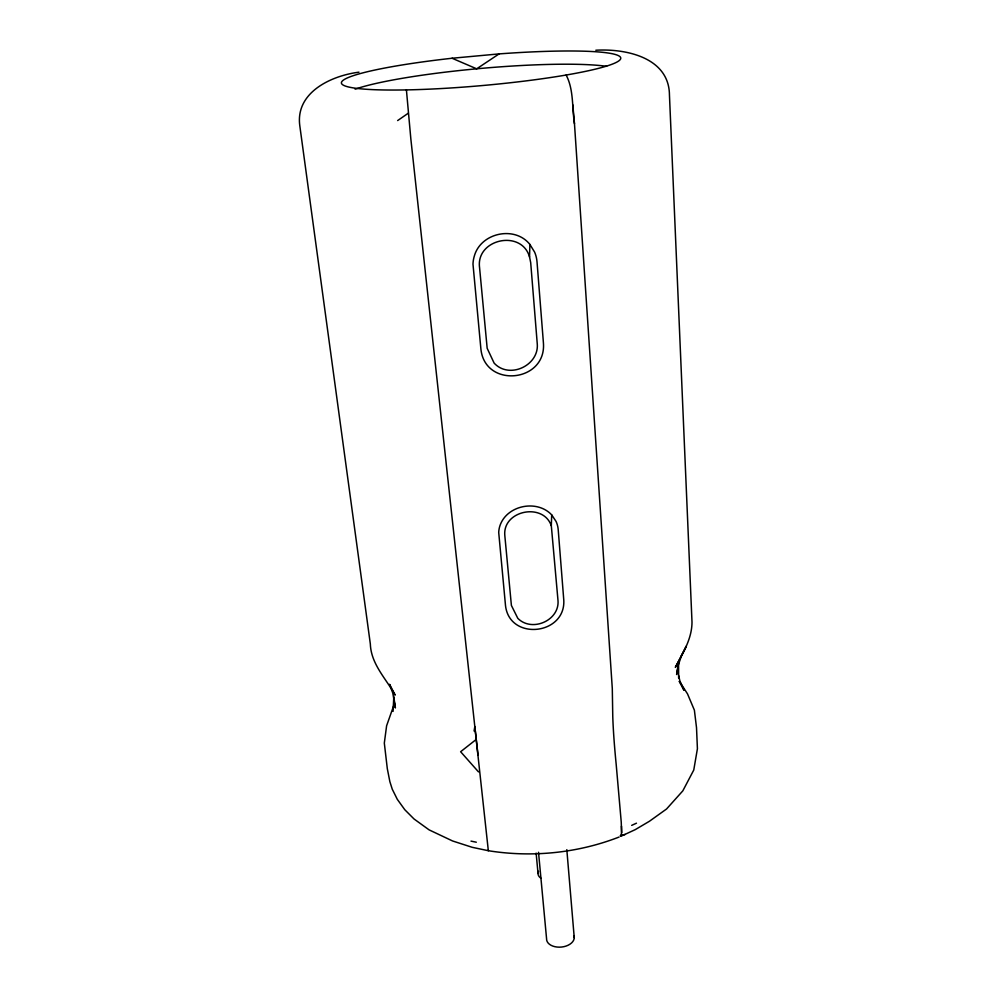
<?xml version="1.0" encoding="UTF-8"?>
<svg xmlns="http://www.w3.org/2000/svg" width="997" height="997" viewBox="0 0 997 997"><rect width="100%" height="100%" fill="white"/><g stroke="black" fill="none" stroke-linecap="round" stroke-linejoin="round"><path stroke-width="1.5" d="M488.343 849.943L488.331 850.715C532.086 857.732 577.824 853.12 619.125 837.019M406.415 89.904L410.864 139.131L488.331 850.715L472.217 847.313L452.576 840.97L429.109 829.878L414.042 818.986L404.782 809.714L397.305 799.332L392.27 789.225L389.864 781.66L387.31 768.675L384.319 743.101L386.612 725.766L394.401 703.695M529.544 256.939C521.506 229.023 475.644 238.981 479.569 267.657L487.172 348.302L494.126 363.095C509.38 379.707 539.576 365.276 537.221 343.379L530.703 262.697L529.544 256.939L529.893 244.427C514.676 225.347 480.716 232.812 474.323 256.079A31.904 31.156 33.1 0 0 472.989 264.168L480.866 348.676C484.567 388.68 546.506 382.586 543.427 343.005L537.022 261.875A32.128 30.683 -56 0 0 534.629 252.141L529.893 244.427M551.316 525.755C543.178 502.139 502.376 510.452 504.818 535.576L511.399 605.453L517.804 618.327C531.825 632.584 559.554 620.595 558.008 600.618L551.316 525.755L551.702 514.888C537.071 499.21 507.024 505.167 500.008 525.519A29.561 27.019 9.5 0 0 498.712 532.485L505.516 605.69C509.641 641.108 565.798 635.039 563.779 600.082L558.22 529.781A29.623 26.757 -31.6 0 0 556.052 521.419L551.702 514.888M393.067 711.397L393.803 696.654L395.373 707.957L392.793 693.089L389.553 684.278L395.148 695.121C386.013 678.571 371.034 664.139 370.336 643.975L299.785 125.634C295.286 92.247 331.453 75.622 358.995 72.183M566.134 75.037C573.873 89.568 571.966 107.776 574.471 123.74L612.295 688.491L612.769 716.619A90.727 7.153 83.4 0 0 616.171 764.238L621.243 822.114L621.605 832.657L620.782 836.333L635.263 829.629L649.446 821.254L666.544 809.003L682.82 790.858L693.762 770.033L697.414 748.747L696.517 727.685L694.386 710.163L687.519 693.9L679.406 681.275M621.48 826.152L621.605 832.657M474.074 731.025L474.821 726.551L477.999 755.028M678.309 664.451L676.627 674.52L678.247 665.323L681.524 655.478L686.36 646.143L675.343 667.379C682.92 653.122 691.93 638.89 692.005 622.14L669.448 94.964C669.137 57.415 625.68 48.442 595.807 50.236M476.03 739.6L460.626 751.726L478.51 771.915M397.641 120.575L408.184 113.272M499.098 53.9L476.678 68.818L452.065 58.25A140.216 15.092 -5.1 0 0 367.444 89.344A140.216 15.092 -5.1 0 0 600.892 67.734A140.216 15.092 -5.1 0 0 499.098 53.9L452.065 58.25M631.687 825.366L636.472 823.186M620.246 835.623L625.181 834.464M470.995 841.119L476.317 842.216M679.281 681.499L683.954 690.186L679.929 681.101L678.608 675.405M574.471 123.74L572.814 104.884M536.124 853.083L538.006 873.16M538.517 852.273L546.568 938.688A13.883 8.823 -5 0 0 561.66 947.038A13.883 8.823 -5 0 0 573.911 935.66M566.819 849.643L574.247 937.766M678.546 663.017L678.633 678.06M355.131 89.194A139.717 16.239 -5.1 0 1 478.896 68.606A139.717 16.239 -5.1 0 1 606.612 66.325M540.91 878.232A12.998 7.752 -5.2 0 1 538.517 871.291"/></g></svg>
